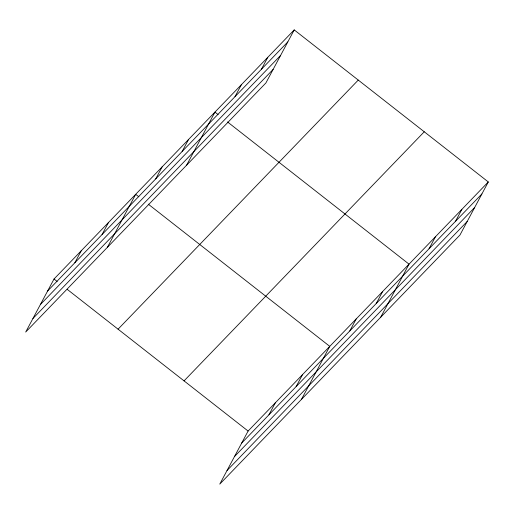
<?xml version="1.0" encoding="UTF-8"?>
<svg xmlns="http://www.w3.org/2000/svg" width="514" height="514" viewBox="0 0 514 514"><rect width="100%" height="100%" fill="white"/><g stroke="black" fill="none" stroke-linecap="round" stroke-linejoin="round"><path stroke-width="0.77" d="M294.22 29.902L54.021 279.006L25.7 332.05L265.899 82.947L294.22 29.902L488.3 181.95L459.979 234.994L219.78 484.098L248.101 431.053L488.3 181.95M74.838 262.77L81.244 250.774M102.061 234.538L108.467 222.543M107.368 247.356L135.69 194.311L138.831 196.772M155.71 178.904L162.109 166.909M182.129 151.501L188.535 139.506M186.633 165.148L214.955 112.103L218.097 114.564M234.975 96.696L241.374 84.707M261.395 69.294L267.8 57.305M268.918 414.817L275.324 402.822M296.141 386.586L302.547 374.59M301.448 399.404L329.77 346.359L148.25 204.148M349.79 330.952L356.189 318.956M376.209 303.549L382.615 291.554M380.713 317.196L409.035 264.157L227.516 121.947M429.055 248.744L435.454 236.755M455.475 221.348L461.88 209.352M47.616 291.001L287.814 41.897M40.388 304.545L280.586 55.441M32.935 318.507L273.133 69.396M118.066 329.185L358.264 80.075M184.057 380.88L424.256 131.777M241.696 443.049L481.894 193.945M234.468 456.593L474.666 207.489M227.015 470.554L467.213 221.444M54.021 279.006L57.163 281.466M67.205 289.337L248.101 431.053"/></g></svg>
